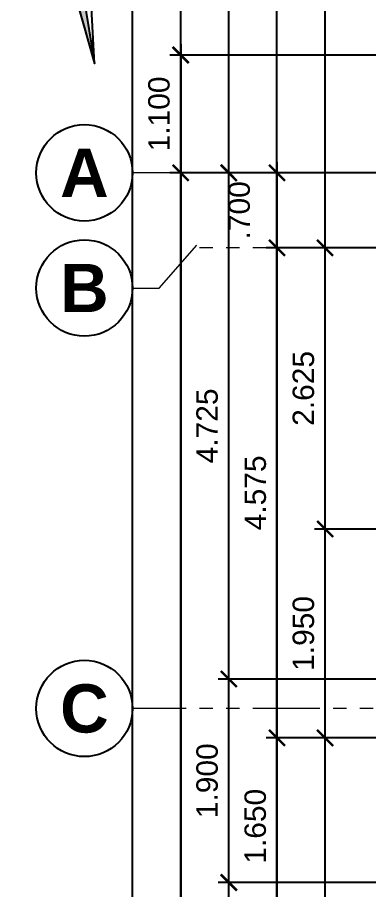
# Model space of a CAD drawing. Header units: metres. Extents: x -12400 to 1, y 0 to 106422.
# Drawn here: x -12132.69 to -12129.4, y 106400.37 to 106408.52 of the extents above; entities that cross this region are included whole.
import ezdxf
from ezdxf.enums import TextEntityAlignment as Align

# ---------------------------------------------------------------- set-up
doc = ezdxf.new("R2010")
doc.units = ezdxf.units.M
doc.header["$PDMODE"] = 35
doc.linetypes.add('CENTER', pattern=[2, 1.25, -0.25, 0.25, -0.25])
doc.linetypes.add('PHANTOM2', pattern=[1.25, 0.625, -0.125, 0.125, -0.125, 0.125, -0.125])
doc.layers.add('A-DIM-100', color=8, linetype='Continuous', lineweight=0)
doc.layers.add('DIM 001', color=251, linetype='Continuous', lineweight=13)
doc.layers.add('GUIDELINES', color=206, linetype='Continuous', plot=False)
for name, color, linetype in [('LABEL', 143, 'Continuous'), ('NORTH', 2, 'Continuous'), ('S-GRID', 155, 'Continuous'), ('txt', 2, 'Continuous')]:
    doc.layers.add(name, color=color, linetype=linetype)
doc.styles.add('Arial-Bold', font='arial.ttf')
doc.styles.add('DIMTXT-100', font='arial.ttf')
doc.styles.add('sans serif', font='sanssb__.ttf')
doc.styles.add('swis721', font='swiss.ttf')
doc.dimstyles.new('D-100', dxfattribs={"dimtxt": 0.2, "dimasz": 0.15, "dimexe": 0.1, "dimexo": 0.1, "dimgap": 0.1, "dimtad": 1, "dimdec": 3, "dimzin": 4, "dimdsep": 46, "dimtxsty": 'DIMTXT-100', "dimblk": 'ARCHTICK', "dimcen": 0.2, "dimdle": 0.1, "dimclrd": 8, "dimclre": 8, "dimclrt": 2, "dimadec": 0, "dimazin": 1, "dimtfac": 1, "dimtdec": 3, "dimtofl": 0, "dimtmove": 2, "dimatfit": 3, "dimfxl": 1, "dimarcsym": 0})
doc.dimstyles.new('DIM 200', dxfattribs={"dimtxt": 200, "dimasz": 1, "dimexe": 0, "dimexo": 40, "dimgap": 50, "dimtad": 1, "dimtoh": 1, "dimdec": 0, "dimlfac": 2, "dimtxsty": 'swis721', "dimblk": 'CIR', "dimcen": 0, "dimclrd": 155, "dimclre": 155, "dimclrt": 4, "dimadec": 0, "dimazin": 0, "dimtfac": 1, "dimtdec": 0, "dimtix": 1, "dimtmove": 1, "dimatfit": 3, "dimldrblk": 'CIR', "dimfxl": 0, "dimarcsym": 0})

# ---------------------------------------------------------------- blocks, each defined once
blk = doc.blocks.new('CIR')
at = {"color": 4}
blk.add_circle((0, 0), 50, dxfattribs=at)
blk = doc.blocks.new('grid_designation')
blk.add_circle((0, 500), 500)
at = {"color": 3, "style": 'sans serif'}
blk.add_attdef('A', text='', height=471, dxfattribs=at).set_placement((0, 500), align=Align.MIDDLE_CENTER)
blk = doc.blocks.new('A$C733A0F96')
at = {"layer": 'NORTH'}
h = blk.add_hatch(color=2, dxfattribs=at)
h.paths.add_polyline_path([(-0.5508485678180364, 0.7815170651542758), (-0.01428516184699902, -0.06234294182127087), (0.01428516184665796, 0.06234294182115718)])
h.paths.add_polyline_path([(-0.1385232690122393, -0.03468624773086049), (-0.7737591681249114, -0.5452500071954773), (-0.01428516184699902, -0.06234294182149824)])
h.paths.add_polyline_path([(-0.01428516184699902, -0.06234294182127087), (-0.04222121648376742, -0.1878359793618074), (0.522278244124152, -0.9062029487967038)])
h.paths.add_polyline_path([(0.7451888444309702, 0.4205641235528219), (-0.01428516184699902, -0.06234294182149824), (0.1107459988752453, -0.08936222797228766)])
blk.add_hatch(color=2, dxfattribs=at).paths.add_polyline_path([(0.522278244124152, -0.9062029487967038), (-0.01428516184699902, -0.06234294182149824), (-0.04222121648376742, -0.1878359793618074)])
at = {"layer": 'NORTH', "color": 2}
for p, q in [((0.522278244124152, -0.9062029487967038), (-0.5508485678180364, 0.7815170651542758)), ((0.7451888444309702, 0.4205641235528219), (-0.7737591681249114, -0.5452500071954773)), ((0.01428516184665796, 0.06234294182115718), (-0.01428516184699902, -0.06234294182149824)), ((-0.01428516184699902, -0.06234294182149824), (-0.1385232690122393, -0.03468624773086049)), ((-0.04194185593746624, -0.1865810489864543), (-0.01428516184699902, -0.06234294182149824)), ((-0.01428516184699902, -0.06234294182149824), (0.1107459988752453, -0.08936222797228766))]:
    blk.add_line(p, q, dxfattribs=at)
at = {"layer": 'NORTH', "color": 8}
for p, q in [((0.01365089278971254, 0.06315009571926566), (0.1378188954369648, 0.6209317875207034)), ((-0.1385232690122393, -0.03468624773086049), (-0.6292324182551852, 0.07455070973423972)), ((0.6006620945610166, -0.1992365933770088), (0.1099529453182981, -0.08999963591168125)), ((-0.1663892191309628, -0.7456176711634726), (-0.04194185593746624, -0.1865810489864543))]:
    blk.add_line(p, q, dxfattribs=at)
at = {"layer": 'NORTH', "color": 1}
for p, q in [((-0.05065626522156208, 0.1449856711934672), (-0.1013706690492313, 0.4340763511510204)), ((0.1040432164921299, 0.1063340136561237), (0.2751575338401153, 0.3502572592371962)), ((-0.1866068838793353, 0.058542272539853), (-0.385625342799699, 0.1981554842968762)), ((0.4324922018280972, 0.01603401466047671), (0.1886582559314434, -0.02674112150373276)), ((-0.2172285796252709, -0.09794476213880898), (-0.4610625255223226, -0.1407198983034732)), ((0.3570550191057009, -0.3228413679395317), (0.1580365601853941, -0.1832281561823947)), ((-0.3037278575339997, -0.4749431428798516), (-0.1326135401860142, -0.2310198972985518)), ((0.07280034535534696, -0.5587622347937895), (0.02208594152767773, -0.2696715548362363))]:
    blk.add_line(p, q, dxfattribs=at)
at = {"layer": 'NORTH', "color": 2}
for points in [[(0.01428516184665796, 0.06234294182115718), (-0.5508485678180364, 0.7815170651542758)], [(-0.5508485678180364, 0.7815170651542758), (-0.1393163225690728, -0.03532365567025408)], [(0.7451888444309702, 0.4205641235528219), (0.01428516184665796, 0.06234294182115718)], [(0.1107459988752453, -0.08936222797228766), (0.7451888444309702, 0.4205641235528219)], [(-0.1393163225690728, -0.03532365567025408), (-0.7737591681249114, -0.5452500071954773), (-0.04285548554059915, -0.1870288254638126)], [(-0.04285548554059915, -0.1870288254638126), (0.522278244124152, -0.9062029487967038), (0.1107459988752453, -0.08936222797228766)]]:
    blk.add_lwpolyline(points, dxfattribs=at)
at = {"layer": 'NORTH', "color": 8}
for points in [[(0.1378188954369648, 0.6209317875207034), (-0.02851790205050975, 0.116812980217901)], [(0.07435250564464013, 0.09178238150582274), (0.1378188954369648, 0.6209317875207034)], [(-0.169468517940345, 0.02452473114703935), (-0.6292324182551852, 0.07455070973423972), (-0.1897277870589846, -0.07584130724842453)], [(0.6006620945610166, -0.1992365933770088), (0.1611574633649866, -0.04884457639434459)], [(0.140898194246347, -0.1492106147896948), (0.6006620945610166, -0.1992365933770088)], [(-0.1029228293383539, -0.2164682651482508), (-0.1663892191309628, -0.7456176711634726), (-5.242164354513079e-05, -0.2414988638604427)]]:
    blk.add_lwpolyline(points, dxfattribs=at)
at = {"layer": 'NORTH', "color": 1}
for points in [[(-0.0198186460502825, 0.1431779134468343), (-0.1013706690492313, 0.4340763511510204)], [(-0.1013706690492313, 0.4340763511510204), (-0.08299151060128906, 0.1861346427162971)], [(0.2751575338401153, 0.3502572592371962), (0.07790761696423942, 0.121423031450945)], [(0.1509849644244809, 0.1293405038647961), (0.2751575338401153, 0.3502572592371962)], [(-0.2079053395213464, 0.1008170786096798), (-0.385625342799699, 0.1981554842968762), (-0.1913082957551637, 0.02690107312741929)], [(0.1838787245480376, -0.05661945760175513), (0.4324922018280972, 0.01603401466047671)], [(0.4324922018280972, 0.01603401466047671), (0.2256425438730503, 0.002984586880984352)], [(-0.212449048242263, -0.0680664260409003), (-0.4610625255223226, -0.1407198983034732), (-0.2542128675670483, -0.1276704705237535)], [(0.3570550191057009, -0.3228413679395317), (0.1627379720612794, -0.151586956769961)], [(-0.1795552881183653, -0.2540263875074515), (-0.3037278575339997, -0.4749431428798516), (-0.1064779406582943, -0.2461089150936004)], [(0.1793350158275757, -0.2255029622522216), (0.3570550191057009, -0.3228413679395317)], [(-0.008751677643829225, -0.2678637970896034), (0.07280034535534696, -0.5587622347937895), (0.05442118690740472, -0.3108205263588388)]]:
    blk.add_lwpolyline(points, dxfattribs=at)
at = {"layer": 'txt', "color": 6, "style": 'Arial-Bold'}
blk.add_text('N', height=0.1769230769230668, rotation=32.45000000000407, dxfattribs=at).set_placement((-0.6434994328162134, 0.7574688542049444))
blk = doc.blocks.new('nl')
at = {"layer": 'LABEL'}
for radius, start, end in [(0.3846153846153885, 82.1730568490858, 98.1684825132466), (0.3846153846153885, 101.7315174867462, 113.1670808695774), (0.3846153846153885, 56.73151748673867, 72.72694315092302), (0.3461538461538496, 102.5695874858896, 111.4549301027216), (0.3461538461538496, 83.34763721069251, 97.33041251411998), (0.3461538461538496, 57.56958748588059, 71.55236278930865), (0.3846153846153885, 131.7329191304383, 143.8068157934049), (0.3846153846153885, 41.08553273837806, 53.16848251325123), (0.3461538461538496, 42.79553889252301, 52.33041251410533), (0.3461538461538496, 133.4450698973046, 142.969736036962), (0.3846153846153885, 146.0931842066067, 163.3687717834555), (0.3461538461538496, 146.9302639630555, 162.1956046138371), (0.3461538461538496, 11.93026396304215, 22.10446110746869), (0.3846153846153885, 11.09318420658847, 23.81446726161079), (0.3846153846153885, 171.5312282165632, 188.8068157934104), (0.3461538461538496, 172.7043953861962, 187.9697360369531), (0.3461538461538496, 352.704395386162, 7.969736036935709), (0.3846153846153885, 351.5312282165465, 8.806815793393044), (0.3846153846153885, 191.0931842066142, 203.8144672616203), (0.3461538461538496, 191.9302639630679, 202.104461107486), (0.3461538461538496, 326.9302639630438, 342.1956046138197), (0.3846153846153885, 326.0931842065973, 343.3687717834381), (0.3461538461538496, 313.4450698972837, 322.9697360369316), (0.3846153846153885, 221.08553273839, 233.168482513258), (0.3461538461538496, 222.7955388925407, 232.3304125141172), (0.3846153846153885, 311.7329191304264, 323.8068157933812), (0.3461538461538496, 237.5695874858959, 251.5523627893087), (0.3846153846153885, 236.7315174867575, 252.726943150923), (0.3461538461538496, 263.3476372106967, 277.3304125141116), (0.3461538461538496, 282.5695874858896, 291.4549301027098), (0.3846153846153885, 262.1730568490858, 278.1684825132424), (0.3846153846153885, 281.7315174867462, 293.1670808695547)]:
    blk.add_arc((-0.0007765611015315699, 0.0001678151786563831), radius, start, end, dxfattribs=at)
blk.add_blockref('A$C733A0F96', (0.01350860074518323, 0.06251075700026831))
blk = doc.blocks.new('_ArchTick')
at = {"color": 0, "linetype": 'ByBlock', "const_width": 0.15}
blk.add_lwpolyline([(-0.5, -0.5), (0.5, 0.5)], dxfattribs=at)
blk = doc.blocks.new('*D1802')
at = {"layer": 'DEFPOINTS', "color": 0, "transparency": 16777216}
for p in [(-12129.21296792572, 106408.1702236537), (-12131.16296792573, 106407.0702236537), (-12128.11296792572, 106407.0702236537)]:
    blk.add_point(p, dxfattribs=at)
at = {"layer": 'DIM 001', "color": 8, "lineweight": -2, "transparency": 16777216}
for p, q in [((-12131.16296792573, 106408.2702236537), (-12131.16296792573, 106406.9702236537)), ((-12129.31296792572, 106408.1702236537), (-12131.26296792573, 106408.1702236537)), ((-12128.21296792572, 106407.0702236537), (-12131.26296792573, 106407.0702236537))]:
    blk.add_line(p, q, dxfattribs=at)
at = {"layer": 'DIM 001', "color": 8, "lineweight": -2, "transparency": 16777216, "xscale": 0.15, "yscale": 0.15, "zscale": 0.15}
for p, rotation in [((-12131.16296792573, 106408.1702236537), 90), ((-12131.16296792573, 106407.0702236537), 270)]:
    blk.add_blockref('_ArchTick', p, dxfattribs=dict(at, rotation=rotation))
at = {"layer": 'DIM 001', "color": 2, "transparency": 16777216, "insert": (-12131.36508252325, 106407.6202236537), "char_height": 0.2, "attachment_point": 5, "rotation": 90, "style": 'DIMTXT-100'}
blk.add_mtext('1.100', dxfattribs=at)
blk = doc.blocks.new('*D1803')
at = {"layer": 'DEFPOINTS', "color": 0, "transparency": 16777216}
for p in [(-12128.11296792572, 106407.0702236537), (-12131.16296792574, 106388.5702236537), (-12128.11296792572, 106388.5702236537)]:
    blk.add_point(p, dxfattribs=at)
at = {"layer": 'DIM 001', "color": 8, "lineweight": -2, "transparency": 16777216}
for p, q in [((-12131.16296792574, 106407.1702236538), (-12131.16296792574, 106388.4702236537)), ((-12128.21296792572, 106407.0702236537), (-12131.26296792574, 106407.0702236537)), ((-12128.21296792572, 106388.5702236537), (-12131.26296792574, 106388.5702236537))]:
    blk.add_line(p, q, dxfattribs=at)
at = {"layer": 'DIM 001', "color": 8, "lineweight": -2, "transparency": 16777216, "xscale": 0.15, "yscale": 0.15, "zscale": 0.15}
for p, rotation in [((-12131.16296792574, 106407.0702236537), 90), ((-12131.16296792574, 106388.5702236537), 270)]:
    blk.add_blockref('_ArchTick', p, dxfattribs=dict(at, rotation=rotation))
at = {"layer": 'DIM 001', "color": 2, "transparency": 16777216, "insert": (-12131.36508252325, 106397.8202236537), "char_height": 0.2, "attachment_point": 5, "rotation": 90, "style": 'DIMTXT-100'}
blk.add_mtext('18.500', dxfattribs=at)
blk = doc.blocks.new('*D1806')
at = {"layer": 'DEFPOINTS', "color": 0, "transparency": 16777216}
for p in [(-12130.71296792574, 106400.4452236537), (-12123.78796792572, 106400.4452236537), (-12128.11296792572, 106392.4452236538)]:
    blk.add_point(p, dxfattribs=at)
at = {"layer": 'DIM 001', "color": 8, "lineweight": -2, "transparency": 16777216}
for p, q in [((-12130.71296792574, 106392.3452236538), (-12130.71296792574, 106400.5452236538)), ((-12123.88796792572, 106400.4452236537), (-12130.81296792574, 106400.4452236537)), ((-12128.21296792572, 106392.4452236538), (-12130.81296792574, 106392.4452236538))]:
    blk.add_line(p, q, dxfattribs=at)
at = {"layer": 'DIM 001', "color": 8, "lineweight": -2, "transparency": 16777216, "xscale": 0.15, "yscale": 0.15, "zscale": 0.15}
for p, rotation in [((-12130.71296792574, 106400.4452236537), 90), ((-12130.71296792574, 106392.4452236538), 270)]:
    blk.add_blockref('_ArchTick', p, dxfattribs=dict(at, rotation=rotation))
at = {"layer": 'DIM 001', "color": 2, "transparency": 16777216, "insert": (-12130.91508252326, 106396.4452236537), "char_height": 0.2, "attachment_point": 5, "rotation": 90, "style": 'DIMTXT-100'}
blk.add_mtext('8.000', dxfattribs=at)
blk = doc.blocks.new('*D1807')
at = {"layer": 'DEFPOINTS', "color": 0, "transparency": 16777216}
for p in [(-12130.71296792575, 106402.3450404294), (-12123.78796792572, 106402.3450404294), (-12123.78796792572, 106400.4452236537)]:
    blk.add_point(p, dxfattribs=at)
at = {"layer": 'DIM 001', "color": 8, "lineweight": -2, "transparency": 16777216}
for p, q in [((-12130.71296792575, 106400.3452236537), (-12130.71296792575, 106402.4450404294)), ((-12123.88796792572, 106402.3450404294), (-12130.81296792575, 106402.3450404294)), ((-12123.88796792572, 106400.4452236537), (-12130.81296792575, 106400.4452236537))]:
    blk.add_line(p, q, dxfattribs=at)
at = {"layer": 'DIM 001', "color": 8, "lineweight": -2, "transparency": 16777216, "xscale": 0.15, "yscale": 0.15, "zscale": 0.15}
for p, rotation in [((-12130.71296792575, 106402.3450404294), 90), ((-12130.71296792575, 106400.4452236537), 270)]:
    blk.add_blockref('_ArchTick', p, dxfattribs=dict(at, rotation=rotation))
at = {"layer": 'DIM 001', "color": 2, "transparency": 16777216, "insert": (-12130.91508252326, 106401.3951320415), "char_height": 0.2, "attachment_point": 5, "rotation": 90, "style": 'DIMTXT-100'}
blk.add_mtext('1.900', dxfattribs=at)
blk = doc.blocks.new('*D1808')
at = {"layer": 'DEFPOINTS', "color": 0, "transparency": 16777216}
for p in [(-12130.71296792576, 106407.0702236537), (-12128.11296792572, 106407.0702236537), (-12123.78796792572, 106402.3450404294)]:
    blk.add_point(p, dxfattribs=at)
at = {"layer": 'DIM 001', "color": 8, "lineweight": -2, "transparency": 16777216}
for p, q in [((-12130.71296792576, 106402.2450404294), (-12130.71296792576, 106407.1702236538)), ((-12128.21296792572, 106407.0702236537), (-12130.81296792576, 106407.0702236537)), ((-12123.88796792572, 106402.3450404294), (-12130.81296792576, 106402.3450404294))]:
    blk.add_line(p, q, dxfattribs=at)
at = {"layer": 'DIM 001', "color": 8, "lineweight": -2, "transparency": 16777216, "xscale": 0.15, "yscale": 0.15, "zscale": 0.15}
for p, rotation in [((-12130.71296792576, 106407.0702236537), 90), ((-12130.71296792576, 106402.3450404294), 270)]:
    blk.add_blockref('_ArchTick', p, dxfattribs=dict(at, rotation=rotation))
at = {"layer": 'DIM 001', "color": 2, "transparency": 16777216, "insert": (-12130.91508252327, 106404.7076320415), "char_height": 0.2, "attachment_point": 5, "rotation": 90, "style": 'DIMTXT-100'}
blk.add_mtext('4.725', dxfattribs=at)
blk = doc.blocks.new('*D1809')
at = {"layer": 'DEFPOINTS', "color": 0, "transparency": 16777216}
for p in [(-12128.11296826922, 106407.0702236538), (-12130.26296792574, 106406.3702236538), (-12119.11296792572, 106406.3702236538)]:
    blk.add_point(p, dxfattribs=at)
at = {"layer": 'DIM 001', "color": 8, "lineweight": -2, "transparency": 16777216}
for p, q in [((-12130.26296792574, 106407.1702236538), (-12130.26296792574, 106406.2702236538)), ((-12128.21296826922, 106407.0702236538), (-12130.36296792574, 106407.0702236538)), ((-12119.21296792572, 106406.3702236538), (-12130.36296792574, 106406.3702236538))]:
    blk.add_line(p, q, dxfattribs=at)
at = {"layer": 'DIM 001', "color": 8, "lineweight": -2, "transparency": 16777216, "xscale": 0.15, "yscale": 0.15, "zscale": 0.15}
for p, rotation in [((-12130.26296792574, 106407.0702236538), 90), ((-12130.26296792574, 106406.3702236538), 270)]:
    blk.add_blockref('_ArchTick', p, dxfattribs=dict(at, rotation=rotation))
at = {"layer": 'DIM 001', "color": 2, "transparency": 16777216, "insert": (-12130.61508252325, 106406.7202236537), "char_height": 0.2, "attachment_point": 5, "rotation": 90, "style": 'DIMTXT-100'}
blk.add_mtext('.700', dxfattribs=at)
blk = doc.blocks.new('*D1810')
at = {"layer": 'DEFPOINTS', "color": 0, "transparency": 16777216}
for p in [(-12119.11296792572, 106406.3702236538), (-12130.26296792574, 106401.7952236538), (-12119.01296792572, 106401.7952236538)]:
    blk.add_point(p, dxfattribs=at)
at = {"layer": 'DIM 001', "color": 8, "lineweight": -2, "transparency": 16777216}
for p, q in [((-12130.26296792574, 106406.4702236538), (-12130.26296792574, 106401.6952236537)), ((-12119.21296792572, 106406.3702236538), (-12130.36296792574, 106406.3702236538)), ((-12119.11296792572, 106401.7952236538), (-12130.36296792574, 106401.7952236538))]:
    blk.add_line(p, q, dxfattribs=at)
at = {"layer": 'DIM 001', "color": 8, "lineweight": -2, "transparency": 16777216, "xscale": 0.15, "yscale": 0.15, "zscale": 0.15}
for p, rotation in [((-12130.26296792574, 106406.3702236538), 90), ((-12130.26296792574, 106401.7952236538), 270)]:
    blk.add_blockref('_ArchTick', p, dxfattribs=dict(at, rotation=rotation))
at = {"layer": 'DIM 001', "color": 2, "transparency": 16777216, "insert": (-12130.46467324631, 106404.0827236537), "char_height": 0.2, "attachment_point": 5, "rotation": 90, "style": 'DIMTXT-100'}
blk.add_mtext('4.575', dxfattribs=at)
blk = doc.blocks.new('*D1811')
at = {"layer": 'DEFPOINTS', "color": 0, "transparency": 16777216}
for p in [(-12129.81296792573, 106403.7452236538), (-12117.56296792572, 106403.7452236538), (-12119.01296792572, 106401.7952236538)]:
    blk.add_point(p, dxfattribs=at)
at = {"layer": 'DIM 001', "color": 8, "lineweight": -2, "transparency": 16777216}
for p, q in [((-12129.81296792573, 106401.6952236537), (-12129.81296792573, 106403.8452236538)), ((-12117.66296792572, 106403.7452236538), (-12129.91296792573, 106403.7452236538)), ((-12119.11296792572, 106401.7952236538), (-12129.91296792573, 106401.7952236538))]:
    blk.add_line(p, q, dxfattribs=at)
at = {"layer": 'DIM 001', "color": 8, "lineweight": -2, "transparency": 16777216, "xscale": 0.15, "yscale": 0.15, "zscale": 0.15}
for p, rotation in [((-12129.81296792573, 106403.7452236538), 90), ((-12129.81296792573, 106401.7952236538), 270)]:
    blk.add_blockref('_ArchTick', p, dxfattribs=dict(at, rotation=rotation))
at = {"layer": 'DIM 001', "color": 2, "transparency": 16777216, "insert": (-12130.01508252325, 106402.7702236537), "char_height": 0.2, "attachment_point": 5, "rotation": 90, "style": 'DIMTXT-100'}
blk.add_mtext('1.950', dxfattribs=at)
blk = doc.blocks.new('*D1812')
at = {"layer": 'DEFPOINTS', "color": 0, "transparency": 16777216}
for p in [(-12129.81296792574, 106406.3702236538), (-12119.11296792572, 106406.3702236538), (-12117.56296792572, 106403.7452236538)]:
    blk.add_point(p, dxfattribs=at)
at = {"layer": 'DIM 001', "color": 8, "lineweight": -2, "transparency": 16777216}
for p, q in [((-12129.81296792574, 106403.6452236537), (-12129.81296792574, 106406.4702236538)), ((-12119.21296792572, 106406.3702236538), (-12129.91296792574, 106406.3702236538)), ((-12117.66296792572, 106403.7452236538), (-12129.91296792574, 106403.7452236538))]:
    blk.add_line(p, q, dxfattribs=at)
at = {"layer": 'DIM 001', "color": 8, "lineweight": -2, "transparency": 16777216, "xscale": 0.15, "yscale": 0.15, "zscale": 0.15}
for p, rotation in [((-12129.81296792574, 106406.3702236538), 90), ((-12129.81296792574, 106403.7452236538), 270)]:
    blk.add_blockref('_ArchTick', p, dxfattribs=dict(at, rotation=rotation))
at = {"layer": 'DIM 001', "color": 2, "transparency": 16777216, "insert": (-12130.01508252325, 106405.0577236537), "char_height": 0.2, "attachment_point": 5, "rotation": 90, "style": 'DIMTXT-100'}
blk.add_mtext('2.625', dxfattribs=at)
blk = doc.blocks.new('*D1813')
at = {"layer": 'DEFPOINTS', "color": 0, "transparency": 16777216}
for p in [(-12119.01296792572, 106401.7952236538), (-12130.26296792574, 106400.1452236538), (-12117.43796792571, 106400.1452236538)]:
    blk.add_point(p, dxfattribs=at)
at = {"layer": 'DIM 001', "color": 8, "lineweight": -2, "transparency": 16777216}
for p, q in [((-12130.26296792574, 106401.8952236538), (-12130.26296792574, 106400.0452236538)), ((-12119.11296792572, 106401.7952236538), (-12130.36296792574, 106401.7952236538)), ((-12117.53796792571, 106400.1452236538), (-12130.36296792574, 106400.1452236538))]:
    blk.add_line(p, q, dxfattribs=at)
at = {"layer": 'DIM 001', "color": 8, "lineweight": -2, "transparency": 16777216, "xscale": 0.15, "yscale": 0.15, "zscale": 0.15}
for p, rotation in [((-12130.26296792574, 106401.7952236538), 90), ((-12130.26296792574, 106400.1452236538), 270)]:
    blk.add_blockref('_ArchTick', p, dxfattribs=dict(at, rotation=rotation))
at = {"layer": 'DIM 001', "color": 2, "transparency": 16777216, "insert": (-12130.46508252325, 106400.9702236537), "char_height": 0.2, "attachment_point": 5, "rotation": 90, "style": 'DIMTXT-100'}
blk.add_mtext('1.650', dxfattribs=at)
blk = doc.blocks.new('GRID1')
at = {"color": 155, "linetype": 'PHANTOM2'}
blk.add_lwpolyline([(-12163.75441529414, 106406.7952236537), (-12163.50441529414, 106406.7952236537), (-12163.15441529414, 106407.1952236537)], dxfattribs=at)
at = {"layer": 'S-GRID', "color": 155, "linetype": 'CENTER'}
ref = blk.add_blockref('grid_designation', (-12164.20441529414, 106407.4202236537), dxfattribs=dict(at, xscale=0.0009000000000000002, yscale=0.0009000000000000002, zscale=0.0009000000000000002))
ref.add_attrib('A', 'A', dxfattribs={"layer": '0', "color": 3, "height": 0.45, "style": 'sans serif'}).set_placement((-12164.20441529414, 106407.8702236537), align=Align.MIDDLE_CENTER)
ref = blk.add_blockref('grid_designation', (-12164.20441529414, 106406.3452236537), dxfattribs=dict(at, xscale=0.0009000000000000002, yscale=0.0009000000000000002, zscale=0.0009000000000000002))
ref.add_attrib('A', 'B', dxfattribs={"layer": '0', "color": 3, "height": 0.45, "style": 'sans serif'}).set_placement((-12164.20441529414, 106406.7952236537), align=Align.MIDDLE_CENTER)
ref = blk.add_blockref('grid_designation', (-12164.20441529414, 106402.4202236537), dxfattribs=dict(at, xscale=0.0009000000000000002, yscale=0.0009000000000000002, zscale=0.0009000000000000002))
ref.add_attrib('A', 'C', dxfattribs={"layer": '0', "color": 3, "height": 0.45, "style": 'sans serif'}).set_placement((-12164.20441529414, 106402.8702236537), align=Align.MIDDLE_CENTER)
at = {"color": 6, "linetype": 'PHANTOM2'}
for points in [[(-12130.75441529413, 106407.8702236537), (-12163.75441529414, 106407.8702236537)], [(-12130.75441529413, 106407.1702236537), (-12163.15441529414, 106407.1702236537)], [(-12130.75441529413, 106402.8702236537), (-12163.75441529414, 106402.8702236537)]]:
    blk.add_leader(points, dimstyle='DIM 200', override={"dimasz": 0.002, "dimgap": 60, "dimtad": 0}, dxfattribs=at)

msp = doc.modelspace()

# ---------------------------------------------------------------- linework, layer by layer
at = {"layer": 'GUIDELINES'}
for points in [[(-12131.61296792572, 106411.7702236537), (-12098.61296792571, 106411.7702236537), (-12098.61296792571, 106383.9702236537), (-12131.61296792572, 106383.9702236537)], [(-12131.16296792572, 106411.3202236537), (-12099.06296792571, 106411.3202236537), (-12099.06296792571, 106384.4202236537), (-12131.16296792572, 106384.4202236537)], [(-12130.71296792572, 106410.8702236537), (-12099.51296792571, 106410.8702236537), (-12099.51296792571, 106384.8702236537), (-12130.71296792572, 106384.8702236537)], [(-12130.26296792572, 106410.4202236537), (-12099.96296792571, 106410.4202236537), (-12099.96296792571, 106385.3202236537), (-12130.26296792572, 106385.3202236537)], [(-12130.26296792572, 106410.4202236537), (-12099.96296792571, 106410.4202236537), (-12099.96296792571, 106385.3202236537), (-12130.26296792572, 106385.3202236537)], [(-12129.81296792572, 106409.9702236537), (-12100.41296792571, 106409.9702236537), (-12100.41296792571, 106385.7702236537), (-12129.81296792572, 106385.7702236537)]]:
    msp.add_lwpolyline(points, close=True, dxfattribs=at)

# ---------------------------------------------------------------- block references
at = {"layer": 'A-DIM-100'}
msp.add_blockref('GRID1', (32.14144736842172, -0.8000000000029104), dxfattribs=at)
msp.add_blockref('GRID1', (32.14144736842172, -0.8000000000029104), dxfattribs=at)
at = {"layer": 'NORTH', "xscale": 2.55789794541916, "yscale": 2.55789794541916, "zscale": 2.55789794541916, "rotation": 67.01636595447604}
msp.add_blockref('nl', (-12132.34452580359, 106410.3622980302), dxfattribs=at)

# ---------------------------------------------------------------- dimensions: what is measured, and where the dimension line sits
at = {"layer": 'DIM 001'}
for base, p1, p2, picture, middle in [((-12131.16296792573, 106407.0702236537), (-12129.21296792572, 106408.1702236537), (-12128.11296792572, 106407.0702236537), '*D1802', (-12131.36508252325, 106407.6202236537)), ((-12131.16296792574, 106388.5702236537), (-12128.11296792572, 106407.0702236537), (-12128.11296792572, 106388.5702236537), '*D1803', (-12131.36508252325, 106397.8202236537)), ((-12130.71296792576, 106407.0702236537), (-12123.78796792571, 106402.3450404293), (-12128.11296792572, 106407.0702236537), '*D1808', (-12130.91508252327, 106404.7076320415)), ((-12130.26296792574, 106406.3702236538), (-12128.11296826921, 106407.0702236537), (-12119.11296792572, 106406.3702236537), '*D1809', (-12130.61508252325, 106406.7202236537)), ((-12130.26296792574, 106401.7952236538), (-12119.11296792572, 106406.3702236537), (-12119.01296792572, 106401.7952236537), '*D1810', (-12130.46467324631, 106404.0827236537)), ((-12129.81296792574, 106406.3702236538), (-12117.56296792571, 106403.7452236537), (-12119.11296792572, 106406.3702236537), '*D1812', (-12130.01508252325, 106405.0577236537)), ((-12129.81296792573, 106403.7452236538), (-12119.01296792572, 106401.7952236537), (-12117.56296792571, 106403.7452236537), '*D1811', (-12130.01508252325, 106402.7702236537)), ((-12130.71296792575, 106402.3450404294), (-12123.78796792571, 106400.4452236537), (-12123.78796792571, 106402.3450404293), '*D1807', (-12130.91508252326, 106401.3951320415)), ((-12130.26296792574, 106400.1452236538), (-12119.01296792572, 106401.7952236537), (-12117.43796792571, 106400.1452236537), '*D1813', (-12130.46508252325, 106400.9702236537)), ((-12130.71296792574, 106400.4452236537), (-12128.11296792572, 106392.4452236537), (-12123.78796792571, 106400.4452236537), '*D1806', (-12130.91508252326, 106396.4452236537))]:
    dim = msp.add_linear_dim(base=base, p1=p1, p2=p2, angle=90, dimstyle='D-100', dxfattribs=at)
    dim.commit()
    dim.dimension.update_dxf_attribs({"geometry": picture, "text_midpoint": middle})

doc.saveas('drawing.dxf')
